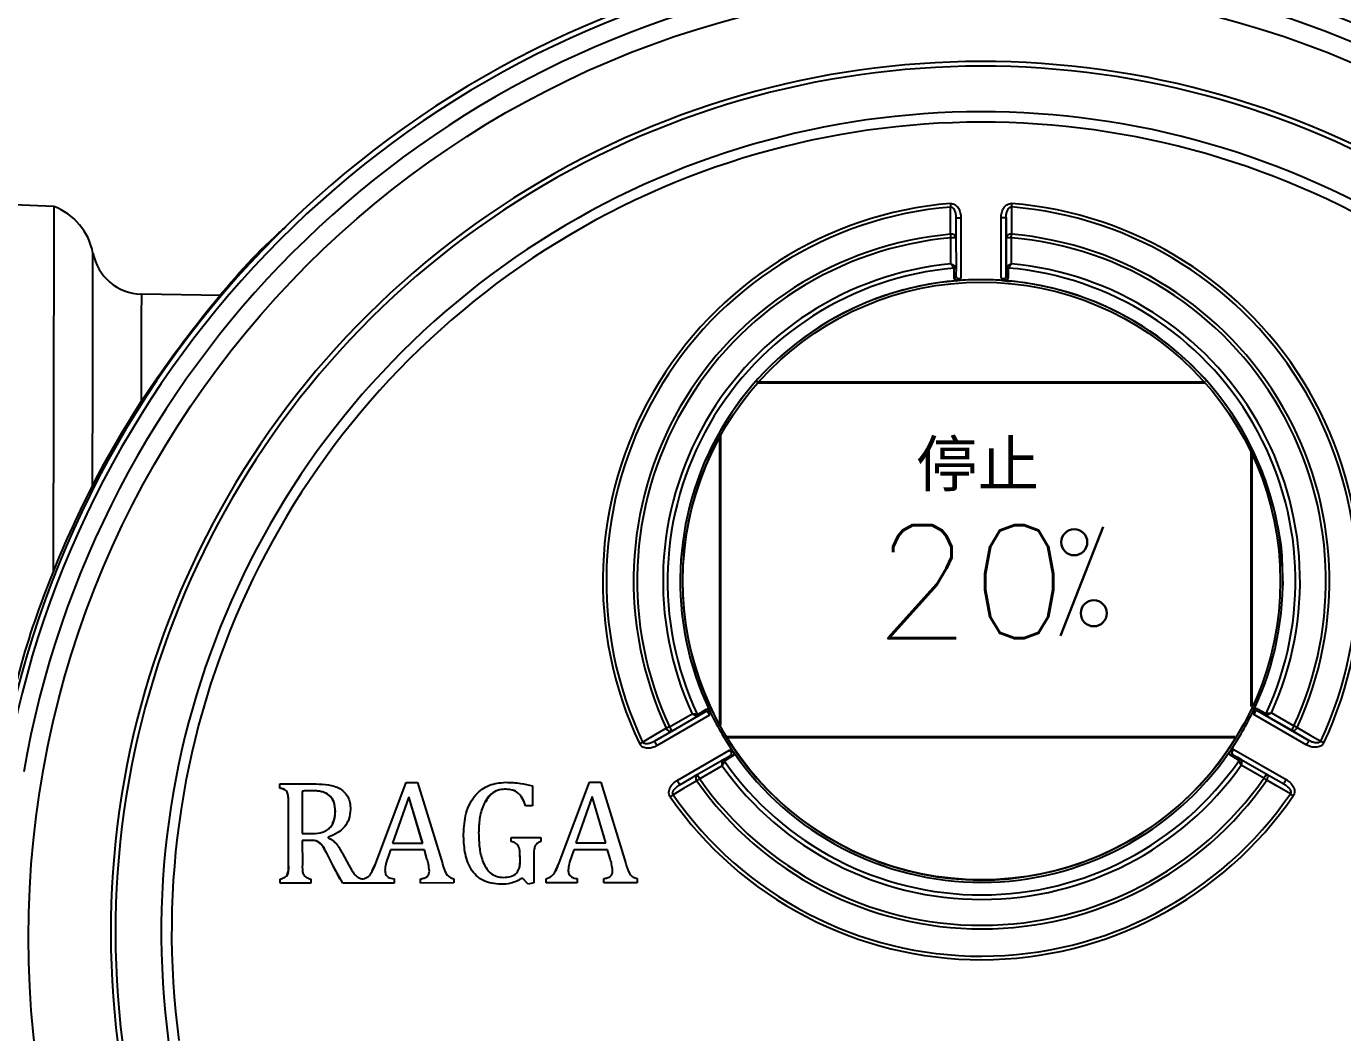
# Model space of a CAD drawing. Header units: millimetres. Extents: x 2384 to 4064, y 886 to 2074.
# Drawn here: x 2813.5 to 2944.6, y 1798.7 to 1898.9 of the extents above; entities that cross this region are included whole.
import ezdxf

# ---------------------------------------------------------------- set-up
doc = ezdxf.new("R2010")
doc.units = ezdxf.units.MM
for name, color, linetype, lineweight in [('DIM', 4, 'Continuous', 13), ('标注', 3, 'Continuous', 13), ('粗实线', 7, 'Continuous', 40)]:
    doc.layers.add(name, color=color, linetype=linetype, lineweight=lineweight)
doc.styles.add('01', font='txt.shx')

msp = doc.modelspace()

# ---------------------------------------------------------------- linework, layer by layer
at = {"color": 7, "linetype": 'Continuous', "lineweight": 25}
for p, q in [((2816.238, 1880.956), (2812.256, 1881.103)), ((2906.557, 1879.826), (2906.565, 1873.791)), ((2910.565, 1873.796), (2910.557, 1879.831)), ((2911.058, 1879.833), (2911.065, 1873.998)), ((2905.568, 1875.24), (2905.565, 1877.827)), ((2906.064, 1877.826), (2906.068, 1874.934)), ((2911.068, 1874.941), (2911.064, 1877.832)), ((2911.565, 1877.834), (2911.568, 1875.248)), ((2906.065, 1874.903), (2906.067, 1874.937)), ((2906.068, 1874.934), (2906.065, 1873.992)), ((2911.065, 1873.998), (2911.068, 1874.941)), ((2906.069, 1873.955), (2906.062, 1873.96)), ((2910.732, 1873.56), (2911.501, 1873.472)), ((2832.887, 1872.076), (2824.95, 1872.23)), ((2881.094, 1855.602), (2882.306, 1858.091)), ((2882.497, 1857.927), (2882.491, 1857.914)), ((2938.597, 1843.648), (2938.575, 1842.803)), ((2876.052, 1827.701), (2881.101, 1830.624)), ((2881.524, 1830.291), (2876.301, 1827.266)), ((2877.542, 1829.147), (2879.78, 1830.443)), ((2880.294, 1830.162), (2877.792, 1828.713)), ((2881.101, 1830.624), (2880.294, 1830.162)), ((2940.947, 1827.349), (2935.717, 1830.36)), ((2936.141, 1830.695), (2941.197, 1827.784)), ((2939.461, 1828.791), (2936.955, 1830.234)), ((2937.47, 1830.517), (2939.712, 1829.226)), ((2934.699, 1829.374), (2934.706, 1829.387)), ((2878.306, 1823.805), (2883.528, 1826.829)), ((2882.8, 1825.835), (2883.606, 1826.298)), ((2883.637, 1826.319), (2883.636, 1826.311)), ((2933.617, 1826.375), (2933.616, 1826.383)), ((2933.721, 1826.893), (2938.952, 1823.882)), ((2934.463, 1825.899), (2934.432, 1825.914)), ((2934.461, 1825.901), (2936.967, 1824.458)), ((2880.298, 1824.386), (2882.8, 1825.835)), ((2882.787, 1825.251), (2880.549, 1823.955)), ((2882.829, 1825.848), (2882.798, 1825.833)), ((2936.718, 1824.026), (2934.477, 1825.317)), ((2838.751, 1823.451), (2838.75, 1823.449)), ((2838.75, 1823.038), (2838.75, 1823.449)), ((2838.751, 1823.451), (2842.363, 1823.455)), ((2838.751, 1823.039), (2838.751, 1823.451)), ((2848.304, 1815.568), (2851.312, 1823.603)), ((2848.305, 1815.57), (2851.313, 1823.604)), ((2851.313, 1823.604), (2851.312, 1823.603)), ((2851.313, 1823.604), (2852.458, 1823.606)), ((2852.458, 1823.606), (2854.929, 1815.52)), ((2863.882, 1823.279), (2863.885, 1821.288)), ((2866.552, 1815.593), (2869.561, 1823.627)), ((2866.552, 1815.591), (2869.56, 1823.626)), ((2869.561, 1823.627), (2869.56, 1823.626)), ((2869.561, 1823.627), (2870.705, 1823.629)), ((2870.705, 1823.629), (2873.177, 1815.544)), ((2838.751, 1823.039), (2838.75, 1823.038)), ((2840.97, 1822.74), (2840.976, 1818.515)), ((2842.027, 1822.769), (2842.026, 1822.767)), ((2851.598, 1822.185), (2849.972, 1817.566)), ((2852.961, 1817.569), (2851.597, 1822.183)), ((2852.963, 1817.569), (2851.598, 1822.185)), ((2861.119, 1822.931), (2861.118, 1822.929)), ((2869.845, 1822.209), (2868.22, 1817.589)), ((2871.21, 1817.593), (2869.845, 1822.209)), ((2871.209, 1817.593), (2869.845, 1822.207)), ((2839.6, 1821.604), (2839.599, 1821.602)), ((2839.607, 1815.42), (2839.599, 1821.602)), ((2839.608, 1815.421), (2839.6, 1821.604)), ((2844.266, 1820.731), (2844.265, 1820.729)), ((2857.72, 1821.577), (2857.719, 1821.575)), ((2863.199, 1821.287), (2863.198, 1821.285)), ((2863.884, 1821.286), (2863.198, 1821.285)), ((2863.885, 1821.288), (2863.199, 1821.287)), ((2863.885, 1821.288), (2863.884, 1821.286)), ((2845.456, 1819.59), (2845.458, 1819.592)), ((2840.976, 1818.515), (2841.792, 1818.516)), ((2843.568, 1818.151), (2843.568, 1818.087)), ((2861.773, 1818.129), (2861.772, 1818.128)), ((2861.773, 1817.716), (2861.772, 1818.128)), ((2861.773, 1818.129), (2864.736, 1818.133)), ((2861.773, 1817.718), (2861.773, 1818.129)), ((2864.736, 1818.133), (2864.736, 1817.722)), ((2841.767, 1817.828), (2840.976, 1817.827)), ((2841.768, 1817.83), (2840.977, 1817.829)), ((2840.977, 1817.829), (2840.98, 1815.427)), ((2841.768, 1817.83), (2841.767, 1817.828)), ((2849.765, 1816.879), (2849.524, 1816.202)), ((2853.133, 1816.884), (2849.765, 1816.879)), ((2853.132, 1816.882), (2849.765, 1816.878)), ((2849.972, 1817.566), (2852.963, 1817.569)), ((2853.133, 1816.884), (2853.132, 1816.882)), ((2853.386, 1815.982), (2853.132, 1816.882)), ((2853.387, 1815.984), (2853.133, 1816.884)), ((2861.773, 1817.718), (2861.773, 1817.716)), ((2864.736, 1817.722), (2864.735, 1817.72)), ((2868.013, 1816.903), (2867.771, 1816.225)), ((2871.38, 1816.905), (2868.012, 1816.901)), ((2871.381, 1816.907), (2868.013, 1816.903)), ((2868.22, 1817.589), (2871.21, 1817.593)), ((2871.381, 1816.907), (2871.38, 1816.905)), ((2871.634, 1816.005), (2871.38, 1816.905)), ((2871.635, 1816.007), (2871.381, 1816.907)), ((2839.608, 1815.421), (2839.607, 1815.42)), ((2843.437, 1816.483), (2843.436, 1816.482)), ((2844.049, 1815.284), (2843.436, 1816.482)), ((2844.05, 1815.286), (2843.437, 1816.483)), ((2844.979, 1816.532), (2845.61, 1815.352)), ((2847.948, 1814.789), (2848.304, 1815.568)), ((2848.305, 1815.57), (2848.304, 1815.568)), ((2853.387, 1815.984), (2853.386, 1815.982)), ((2862.657, 1816.085), (2862.656, 1816.084)), ((2862.656, 1815.655), (2862.656, 1816.084)), ((2862.657, 1815.657), (2862.656, 1815.655)), ((2862.657, 1815.657), (2862.657, 1816.085)), ((2864.028, 1816.139), (2864.032, 1813.62)), ((2866.195, 1814.812), (2866.552, 1815.591)), ((2866.552, 1815.593), (2866.552, 1815.591)), ((2871.635, 1816.007), (2871.634, 1816.005)), ((2844.05, 1815.286), (2844.049, 1815.284)), ((2845.026, 1813.564), (2844.05, 1815.286)), ((2853.629, 1814.777), (2853.628, 1814.775)), ((2863.451, 1813.467), (2862.906, 1814.079)), ((2871.876, 1814.8), (2871.876, 1814.799)), ((2838.763, 1813.984), (2838.762, 1813.982)), ((2838.762, 1813.571), (2838.762, 1813.982)), ((2841.828, 1813.575), (2838.762, 1813.571)), ((2838.763, 1813.572), (2838.762, 1813.571)), ((2838.763, 1813.572), (2838.763, 1813.984)), ((2841.829, 1813.576), (2838.763, 1813.572)), ((2841.828, 1813.988), (2841.829, 1813.576)), ((2841.829, 1813.576), (2841.828, 1813.575)), ((2850.107, 1813.585), (2845.025, 1813.562)), ((2845.026, 1813.564), (2845.025, 1813.562)), ((2850.108, 1813.587), (2845.026, 1813.564)), ((2850.107, 1813.999), (2850.108, 1813.587)), ((2850.108, 1813.587), (2850.107, 1813.585)), ((2852.74, 1814.002), (2852.739, 1814)), ((2852.74, 1813.589), (2852.739, 1814)), ((2852.741, 1813.59), (2852.74, 1814.002)), ((2856.073, 1813.593), (2852.74, 1813.589)), ((2852.741, 1813.59), (2852.74, 1813.589)), ((2856.074, 1813.595), (2852.741, 1813.59)), ((2856.074, 1813.595), (2856.073, 1813.593)), ((2856.074, 1814.006), (2856.074, 1813.595)), ((2864.032, 1813.62), (2863.451, 1813.467)), ((2865.266, 1814.018), (2865.265, 1814.016)), ((2865.266, 1813.605), (2865.265, 1814.016)), ((2865.267, 1813.606), (2865.266, 1814.018)), ((2868.355, 1813.609), (2865.266, 1813.605)), ((2865.267, 1813.606), (2865.266, 1813.605)), ((2868.356, 1813.61), (2865.267, 1813.606)), ((2868.355, 1814.022), (2868.356, 1813.61)), ((2868.356, 1813.61), (2868.355, 1813.609)), ((2870.988, 1814.025), (2870.987, 1814.024)), ((2870.987, 1813.612), (2870.987, 1814.024)), ((2874.321, 1813.616), (2870.987, 1813.612)), ((2870.988, 1813.614), (2870.987, 1813.612)), ((2870.988, 1813.614), (2870.988, 1814.025)), ((2874.322, 1813.618), (2870.988, 1813.614)), ((2874.321, 1814.029), (2874.322, 1813.618)), ((2874.322, 1813.618), (2874.321, 1813.616))]:
    msp.add_line(p, q, dxfattribs=at)
at = {"color": 7, "linetype": 'Continuous', "lineweight": 25, "flags": 128}
for points in [[(2816.238, 1880.956), (2816.238, 1880.92), (2816.237, 1880.585), (2816.236, 1879.901), (2816.234, 1878.872), (2816.231, 1877.501), (2816.228, 1875.796), (2816.224, 1873.765), (2816.22, 1871.417), (2816.215, 1868.764), (2816.209, 1865.818), (2816.203, 1862.593), (2816.197, 1859.105), (2816.189, 1855.37), (2816.182, 1851.406), (2816.174, 1847.233), (2816.169, 1844.598)], [(2905.533, 1878.178), (2905.53, 1879.695), (2905.527, 1880.887)], [(2906.058, 1879.827), (2906.061, 1878.706), (2906.064, 1877.826)], [(2911.064, 1877.832), (2911.061, 1878.953), (2911.058, 1879.833)], [(2911.585, 1880.894), (2911.59, 1879.378), (2911.595, 1878.186)], [(2820.091, 1853.039), (2820.091, 1853.09), (2820.098, 1856.686), (2820.104, 1860.025), (2820.11, 1863.091), (2820.115, 1865.868), (2820.119, 1868.341), (2820.124, 1870.498), (2820.127, 1872.326), (2820.13, 1873.818), (2820.132, 1874.964), (2820.133, 1875.759), (2820.134, 1876.2), (2820.135, 1876.295)], [(2905.882, 1873.811), (2905.883, 1874.339), (2905.884, 1874.754)], [(2911.252, 1874.761), (2911.251, 1874.233), (2911.25, 1873.818)], [(2824.95, 1872.23), (2824.95, 1872.067), (2824.949, 1871.552), (2824.947, 1870.686), (2824.945, 1869.473), (2824.942, 1867.922), (2824.938, 1866.039), (2824.934, 1863.836), (2824.929, 1861.402)], [(2880.358, 1830.412), (2880.81, 1830.671), (2881.165, 1830.874)], [(2936.076, 1830.944), (2936.533, 1830.687), (2936.891, 1830.484)], [(2936.955, 1830.234), (2936.499, 1830.492), (2936.141, 1830.695)], [(2874.867, 1827.625), (2876.186, 1828.393), (2877.222, 1828.997)], [(2877.792, 1828.713), (2876.817, 1828.146), (2876.052, 1827.701)], [(2939.712, 1829.226), (2939.663, 1829.142), (2939.616, 1829.06), (2939.573, 1828.985), (2939.535, 1828.919), (2939.504, 1828.865), (2939.481, 1828.825), (2939.466, 1828.8), (2939.461, 1828.791)], [(2941.197, 1827.784), (2940.225, 1828.348), (2939.461, 1828.791)], [(2940.032, 1829.077), (2941.347, 1828.312), (2942.381, 1827.711)], [(2941.197, 1827.784), (2941.193, 1827.775), (2941.178, 1827.75), (2941.155, 1827.71), (2941.124, 1827.656), (2941.086, 1827.59), (2941.043, 1827.515), (2940.996, 1827.433), (2940.947, 1827.349)], [(2883.855, 1826.229), (2883.403, 1825.97), (2883.049, 1825.766)], [(2934.213, 1825.831), (2933.757, 1826.089), (2933.398, 1826.292)], [(2933.646, 1826.361), (2934.103, 1826.103), (2934.461, 1825.901)], [(2880.26, 1823.751), (2878.94, 1822.985), (2877.903, 1822.383)], [(2878.557, 1823.374), (2879.532, 1823.941), (2880.298, 1824.386)], [(2936.967, 1824.458), (2936.962, 1824.45), (2936.948, 1824.426), (2936.925, 1824.386), (2936.894, 1824.332), (2936.857, 1824.267), (2936.814, 1824.192), (2936.767, 1824.111), (2936.718, 1824.026)], [(2936.967, 1824.458), (2937.939, 1823.894), (2938.703, 1823.45)], [(2939.359, 1822.461), (2938.042, 1823.224), (2937.008, 1823.823)], [(2938.703, 1823.45), (2938.708, 1823.458), (2938.722, 1823.483), (2938.745, 1823.523), (2938.775, 1823.576), (2938.813, 1823.642), (2938.856, 1823.716), (2938.903, 1823.798), (2938.952, 1823.882)]]:
    msp.add_lwpolyline(points, dxfattribs=at)
at = {"color": 7, "linetype": 'Continuous', "lineweight": 25}
for centre, radius in [((2908.378, 1808.166), 94.663), ((2908.602, 1843.656), 29.75)]:
    msp.add_circle(centre, radius, dxfattribs=at)
for centre, radius, start, end in [((2908.357, 1808.129), 98.896, 99.98751, 170.15867), ((2908.374, 1808.161), 98.356, 99.97048, 170.17569), ((2908.375, 1808.16), 98.358, 9.97103, 80.17554), ((2908.357, 1808.128), 98.897, 9.98805, 80.15852), ((2908.377, 1808.167), 96.559, 99.97048, 170.17569), ((2908.378, 1808.165), 96.56, 9.97103, 80.17554), ((2908.638, 1808.642), 86.736, 352.83814, 187.30792), ((2908.64, 1808.645), 86.27, 352.83813, 187.30793), ((2908.647, 1808.659), 81.714, 352.48125, 187.66482), ((2908.648, 1808.66), 80.681, 352.48124, 187.66483), ((2814.006, 1875.131), 6.238, 10.7611, 69.03664), ((2908.603, 1843.66), 37.707, 94.72361, 205.42275), ((3094.082, 1896.801), 189.226, 184.71747, 184.82439), ((3165.86, 1860.869), 255.063, 175.41772, 175.49703), ((2908.603, 1843.66), 37.707, 334.72419, 85.42251), ((2908.603, 1843.66), 37.353, 94.72361, 205.42275), ((2906.381, 1919.352), 39.527, 269.53091, 270.25444), ((2910.631, 1919.863), 40.032, 269.89434, 270.6112), ((2908.603, 1843.66), 37.354, 334.7242, 85.4225), ((2908.608, 1843.669), 34.646, 95.09165, 205.05471), ((2908.608, 1843.669), 34.293, 95.09165, 205.05471), ((2905.618, 1877.731), 0.456, 12.041, 100.76089), ((2718.896, 1861.215), 187.406, 5.08544, 5.1934), ((2905.74, 1838.3), 39.527, 89.53091, 90.25444), ((2911.511, 1877.736), 0.457, 79.4491, 167.92022), ((2911.491, 1837.802), 40.032, 89.89434, 90.6112), ((2653.747, 1900.165), 258.783, 355.04975, 355.12792), ((2908.608, 1843.669), 34.293, 335.09222, 85.05448), ((2908.608, 1843.669), 34.646, 335.09221, 85.05449), ((2825.047, 1877.229), 5, 190.7611, 268.89234), ((2908.608, 1843.669), 31.717, 95.50035, 204.64601), ((2908.608, 1843.668), 31.264, 95.04994, 205.09641), ((2905.796, 1875.032), 0.229, 285.17071, 349.95254), ((2905.879, 1874.943), 0.189, 271.51248, 357.39618), ((2911.257, 1874.95), 0.19, 182.85594, 268.61862), ((2911.34, 1875.039), 0.229, 190.2422, 254.92736), ((2908.608, 1843.668), 31.264, 335.05052, 85.09619), ((2908.608, 1843.669), 31.717, 335.50092, 84.64578), ((2908.603, 1843.66), 30, 94.80213, 205.34423), ((2908.598, 1843.65), 30, 90.07294, 151.33646), ((2905.876, 1874), 0.189, 271.64013, 357.40387), ((2908.603, 1843.66), 30, 85.34382, 94.80225), ((2908.598, 1843.65), 30, 2.81714, 90.07307), ((2908.603, 1843.66), 30, 334.8027, 85.344), ((2911.255, 1874.008), 0.19, 182.84832, 268.49114), ((2908.595, 1843.644), 29.75, 151.33681, 331.33625), ((2880.075, 1830.349), 0.228, 310.16449, 15.00499), ((2880.191, 1830.321), 0.19, 302.77663, 28.53512), ((2880.998, 1830.784), 0.19, 302.76923, 28.40737), ((2908.603, 1843.66), 30, 205.34413, 214.80257), ((2908.604, 1843.66), 30, 325.34392, 334.80244), ((2936.243, 1830.854), 0.19, 151.70659, 237.28482), ((2937.058, 1830.394), 0.19, 151.57906, 237.27735), ((2937.176, 1830.422), 0.229, 165.20394, 229.91985), ((2952.602, 1668.529), 177.291, 115.04734, 115.16173), ((2877.653, 1829.148), 0.457, 199.36099, 287.67511), ((2842.051, 1808.451), 41.085, 29.54886, 30.24745), ((2939.599, 1829.228), 0.458, 252.44888, 340.70958), ((2895.625, 1734.234), 104.724, 64.91032, 65.10374), ((2797.783, 1989.025), 178.863, 295.41544, 295.52883), ((2911.793, 1847.963), 41.085, 209.54886, 210.24745), ((2987.379, 1922.231), 104.685, 244.54222, 244.73571), ((2883.694, 1826.13), 0.189, 31.72376, 117.49033), ((2908.603, 1843.66), 30, 214.80241, 325.34366), ((2933.559, 1826.193), 0.189, 62.64255, 148.47014), ((2934.374, 1825.733), 0.189, 62.65017, 148.59802), ((2882.853, 1825.552), 0.228, 45.08991, 110.0333), ((2908.609, 1843.669), 31.717, 215.50062, 324.64544), ((2882.887, 1825.667), 0.189, 31.59583, 117.48286), ((2908.608, 1843.668), 31.264, 215.05022, 325.09585), ((2934.41, 1825.618), 0.228, 70.12675, 135.04222), ((2913.439, 1844.004), 40.526, 209.8964, 210.602), ((2880.604, 1824.049), 0.455, 132.2705, 220.85579), ((3016.981, 1629.735), 237.35, 125.08662, 125.17208), ((2908.608, 1843.669), 34.646, 215.09194, 325.05413), ((2845.416, 1803.755), 40.526, 29.8964, 30.602), ((2908.609, 1843.669), 34.293, 215.09193, 325.05414), ((2876.469, 1737.77), 105.214, 54.87367, 55.06623), ((2936.663, 1824.12), 0.455, 319.30276, 48.08341), ((2744.168, 2014.766), 234.299, 304.71851, 304.80509), ((2908.603, 1843.66), 37.707, 214.72389, 325.42217), ((2908.604, 1843.66), 37.354, 214.72388, 325.42219), ((2999.301, 1908.84), 105.139, 235.24158, 235.43428)]:
    msp.add_arc(centre, radius, start, end, dxfattribs=at)
for points, knots in [([(2905.498, 1881.239), (2905.581, 1881.237), (2905.746, 1881.233), (2906.049, 1881.089), (2906.33, 1880.777), (2906.522, 1880.317), (2906.545, 1879.989), (2906.557, 1879.826)], [0, 0, 0, 0, 0.1253862, 0.2510607, 0.5003133, 0.7501156, 1, 1, 1, 1]), ([(2910.557, 1879.831), (2910.568, 1879.995), (2910.591, 1880.322), (2910.782, 1880.783), (2911.062, 1881.095), (2911.364, 1881.241), (2911.53, 1881.244), (2911.613, 1881.246)], [0, 0, 0, 0, 0.2502314, 0.5000296, 0.7491734, 0.874662, 1, 1, 1, 1]), ([(2905.527, 1880.887), (2905.548, 1880.888), (2905.591, 1880.89), (2905.675, 1880.864), (2905.772, 1880.794), (2905.863, 1880.674), (2905.964, 1880.474), (2906.002, 1880.306), (2906.027, 1880.192)], [0, 0, 0, 0, 0.06582284, 0.13138416, 0.27321533, 0.43641452, 0.61616781, 1, 1, 1, 1]), ([(2906.027, 1880.192), (2906.027, 1880.192), (2906.06, 1880.074), (2906.059, 1879.95), (2906.058, 1879.827)], [0, 0, 0, 0, 0.0029162, 1, 1, 1, 1]), ([(2911.058, 1879.833), (2911.063, 1879.955), (2911.073, 1880.194), (2911.15, 1880.481), (2911.25, 1880.681), (2911.341, 1880.801), (2911.437, 1880.871), (2911.521, 1880.897), (2911.563, 1880.895), (2911.585, 1880.894)], [0, 0, 0, 0, 0.28654563, 0.56106869, 0.68919014, 0.8054766, 0.90650496, 0.95317639, 1, 1, 1, 1]), ([(2810.608, 1825.01), (2811.292, 1828.31), (2812.659, 1834.911), (2815.974, 1844.482), (2820.181, 1853.679), (2825.305, 1862.415), (2831.353, 1870.51), (2836.074, 1876.029), (2838.961, 1878.594), (2839.33, 1878.923)], [0, 0, 0, 0, 0.16268914, 0.32537829, 0.48806743, 0.65075657, 0.81344572, 0.97613486, 1, 1, 1, 1]), ([(2905.856, 1874.811), (2905.841, 1874.833), (2905.81, 1874.88), (2905.743, 1874.982), (2905.66, 1875.103), (2905.602, 1875.189), (2905.568, 1875.24)], [0, 0, 0, 0, 0.2332838, 0.4987609, 0.703468, 1, 1, 1, 1]), ([(2905.568, 1875.24), (2905.622, 1875.211), (2905.713, 1875.162), (2905.842, 1875.091), (2905.948, 1875.033), (2905.998, 1875.005), (2906.021, 1874.992)], [0, 0, 0, 0, 0.2946467, 0.5012456, 0.7664226, 1, 1, 1, 1]), ([(2905.884, 1874.754), (2905.882, 1874.765), (2905.88, 1874.785), (2905.863, 1874.803), (2905.856, 1874.811)], [0, 0, 0, 0, 0.5593038, 1, 1, 1, 1]), ([(2906.021, 1874.992), (2906.034, 1874.984), (2906.061, 1874.966), (2906.065, 1874.945), (2906.068, 1874.934)], [0, 0, 0, 0, 0.4553313, 1, 1, 1, 1]), ([(2911.068, 1874.941), (2911.07, 1874.952), (2911.074, 1874.972), (2911.102, 1874.99), (2911.115, 1874.998)], [0, 0, 0, 0, 0.5446687, 1, 1, 1, 1]), ([(2911.115, 1874.998), (2911.138, 1875.011), (2911.188, 1875.039), (2911.294, 1875.098), (2911.423, 1875.169), (2911.514, 1875.219), (2911.568, 1875.248)], [0, 0, 0, 0, 0.2335598, 0.4987543, 0.7053199, 1, 1, 1, 1]), ([(2911.28, 1874.818), (2911.271, 1874.808), (2911.255, 1874.79), (2911.253, 1874.77), (2911.252, 1874.761)], [0, 0, 0, 0, 0.5591883, 1, 1, 1, 1]), ([(2911.568, 1875.248), (2911.534, 1875.197), (2911.476, 1875.111), (2911.394, 1874.989), (2911.327, 1874.888), (2911.295, 1874.84), (2911.28, 1874.818)], [0, 0, 0, 0, 0.2964987, 0.501239, 0.7666988, 1, 1, 1, 1]), ([(2906.161, 1873.571), (2906.119, 1873.585), (2906.033, 1873.612), (2905.948, 1873.671), (2905.892, 1873.738), (2905.885, 1873.787), (2905.882, 1873.811)], [0, 0, 0, 0, 0.2466328, 0.5004014, 0.7469414, 1, 1, 1, 1]), ([(2906.065, 1873.992), (2906.074, 1873.946), (2906.087, 1873.877), (2906.165, 1873.801), (2906.223, 1873.772), (2906.251, 1873.758)], [0, 0, 0, 0, 0.4990701, 0.7628027, 1, 1, 1, 1]), ([(2906.092, 1873.554), (2906.132, 1873.561), (2906.221, 1873.577), (2906.382, 1873.657), (2906.493, 1873.738), (2906.565, 1873.791)], [0, 0, 0, 0, 0.2307502, 0.499775, 1, 1, 1, 1]), ([(2906.092, 1873.554), (2906.106, 1873.556), (2906.126, 1873.558), (2906.149, 1873.565), (2906.157, 1873.569), (2906.161, 1873.571)], [0, 0, 0, 0, 0.5590981, 0.7786873, 1, 1, 1, 1]), ([(2906.251, 1873.758), (2906.25, 1873.752), (2906.248, 1873.734), (2906.242, 1873.694), (2906.225, 1873.645), (2906.196, 1873.599), (2906.173, 1873.58), (2906.161, 1873.571)], [0, 0, 0, 0, 0.079312, 0.22974634, 0.50531734, 0.74880937, 1, 1, 1, 1]), ([(2910.565, 1873.796), (2910.601, 1873.77), (2910.673, 1873.717), (2910.788, 1873.643), (2910.91, 1873.583), (2910.998, 1873.568), (2911.038, 1873.561)], [0, 0, 0, 0, 0.2502989, 0.5003561, 0.7702956, 1, 1, 1, 1]), ([(2910.879, 1873.764), (2910.907, 1873.778), (2910.965, 1873.807), (2911.044, 1873.883), (2911.057, 1873.953), (2911.065, 1873.998)], [0, 0, 0, 0, 0.2371779, 0.5009298, 1, 1, 1, 1]), ([(2910.879, 1873.764), (2910.882, 1873.742), (2910.887, 1873.702), (2910.908, 1873.648), (2910.934, 1873.605), (2910.957, 1873.586), (2910.969, 1873.577)], [0, 0, 0, 0, 0.2846567, 0.5003173, 0.7484157, 1, 1, 1, 1]), ([(2911.25, 1873.818), (2911.246, 1873.793), (2911.24, 1873.745), (2911.183, 1873.678), (2911.097, 1873.619), (2911.011, 1873.591), (2910.969, 1873.577)], [0, 0, 0, 0, 0.25300459, 0.49959593, 0.75331724, 1, 1, 1, 1]), ([(2910.969, 1873.577), (2910.973, 1873.575), (2910.981, 1873.571), (2911.004, 1873.564), (2911.024, 1873.562), (2911.038, 1873.561)], [0, 0, 0, 0, 0.2172611, 0.4477367, 1, 1, 1, 1]), ([(2938.068, 1849.171), (2938.095, 1849.055), (2938.355, 1847.939), (2938.5, 1846.577), (2938.538, 1845.337), (2938.545, 1845.123)], [0, 0, 0, 0, 0.0878179, 0.8420885, 1, 1, 1, 1]), ([(2880.222, 1830.174), (2880.199, 1830.188), (2880.151, 1830.218), (2880.047, 1830.281), (2879.921, 1830.357), (2879.833, 1830.411), (2879.78, 1830.443)], [0, 0, 0, 0, 0.2335598, 0.4987543, 0.7053199, 1, 1, 1, 1]), ([(2879.78, 1830.443), (2879.842, 1830.439), (2879.945, 1830.432), (2880.092, 1830.422), (2880.212, 1830.414), (2880.269, 1830.41), (2880.295, 1830.408)], [0, 0, 0, 0, 0.29649866, 0.50123901, 0.76669877, 1, 1, 1, 1]), ([(2880.294, 1830.162), (2880.284, 1830.158), (2880.264, 1830.152), (2880.235, 1830.167), (2880.222, 1830.174)], [0, 0, 0, 0, 0.5446687, 1, 1, 1, 1]), ([(2880.295, 1830.408), (2880.308, 1830.405), (2880.332, 1830.4), (2880.35, 1830.408), (2880.358, 1830.412)], [0, 0, 0, 0, 0.55918828, 1, 1, 1, 1]), ([(2881.395, 1830.579), (2881.369, 1830.596), (2881.316, 1830.632), (2881.21, 1830.663), (2881.144, 1830.64), (2881.101, 1830.624)], [0, 0, 0, 0, 0.2371779, 0.5009298, 1, 1, 1, 1]), ([(2881.165, 1830.874), (2881.188, 1830.884), (2881.233, 1830.902), (2881.319, 1830.886), (2881.412, 1830.84), (2881.478, 1830.78), (2881.511, 1830.75)], [0, 0, 0, 0, 0.2530046, 0.4995959, 0.7533172, 1, 1, 1, 1]), ([(2881.511, 1830.75), (2881.509, 1830.735), (2881.505, 1830.706), (2881.479, 1830.658), (2881.445, 1830.619), (2881.414, 1830.593), (2881.4, 1830.583), (2881.395, 1830.579)], [0, 0, 0, 0, 0.2513234, 0.4940353, 0.7756165, 0.9195533, 1, 1, 1, 1]), ([(2881.511, 1830.75), (2881.511, 1830.754), (2881.511, 1830.763), (2881.505, 1830.787), (2881.497, 1830.805), (2881.491, 1830.818)], [0, 0, 0, 0, 0.2172611, 0.4477367, 1, 1, 1, 1]), ([(2881.524, 1830.291), (2881.529, 1830.335), (2881.538, 1830.424), (2881.545, 1830.561), (2881.536, 1830.696), (2881.505, 1830.78), (2881.491, 1830.818)], [0, 0, 0, 0, 0.2502989, 0.5003561, 0.7702956, 1, 1, 1, 1]), ([(2935.749, 1830.888), (2935.734, 1830.849), (2935.704, 1830.765), (2935.693, 1830.585), (2935.707, 1830.448), (2935.717, 1830.36)], [0, 0, 0, 0, 0.2307502, 0.499775, 1, 1, 1, 1]), ([(2935.729, 1830.819), (2935.761, 1830.849), (2935.828, 1830.91), (2935.922, 1830.955), (2936.007, 1830.972), (2936.053, 1830.954), (2936.076, 1830.944)], [0, 0, 0, 0, 0.2466328, 0.5004014, 0.7469414, 1, 1, 1, 1]), ([(2935.749, 1830.888), (2935.743, 1830.874), (2935.735, 1830.856), (2935.729, 1830.832), (2935.729, 1830.824), (2935.729, 1830.819)], [0, 0, 0, 0, 0.5590981, 0.7786873, 1, 1, 1, 1]), ([(2935.846, 1830.649), (2935.841, 1830.652), (2935.826, 1830.663), (2935.795, 1830.688), (2935.761, 1830.727), (2935.735, 1830.775), (2935.731, 1830.805), (2935.729, 1830.819)], [0, 0, 0, 0, 0.079312, 0.22974634, 0.50531734, 0.74880937, 1, 1, 1, 1]), ([(2936.141, 1830.695), (2936.097, 1830.71), (2936.03, 1830.733), (2935.925, 1830.702), (2935.871, 1830.666), (2935.846, 1830.649)], [0, 0, 0, 0, 0.4990701, 0.7628027, 1, 1, 1, 1]), ([(2936.891, 1830.484), (2936.902, 1830.48), (2936.92, 1830.472), (2936.944, 1830.478), (2936.955, 1830.48)], [0, 0, 0, 0, 0.5593038, 1, 1, 1, 1]), ([(2936.955, 1830.48), (2936.981, 1830.482), (2937.038, 1830.486), (2937.159, 1830.494), (2937.305, 1830.505), (2937.409, 1830.512), (2937.47, 1830.517)], [0, 0, 0, 0, 0.23328382, 0.49876095, 0.70346803, 1, 1, 1, 1]), ([(2937.029, 1830.247), (2937.015, 1830.24), (2936.986, 1830.224), (2936.966, 1830.231), (2936.955, 1830.234)], [0, 0, 0, 0, 0.4553313, 1, 1, 1, 1]), ([(2937.47, 1830.517), (2937.418, 1830.484), (2937.33, 1830.43), (2937.204, 1830.354), (2937.1, 1830.29), (2937.051, 1830.261), (2937.029, 1830.247)], [0, 0, 0, 0, 0.2946467, 0.5012456, 0.7664226, 1, 1, 1, 1]), ([(2876.301, 1827.266), (2876.154, 1827.194), (2875.859, 1827.05), (2875.364, 1826.985), (2874.953, 1827.072), (2874.677, 1827.261), (2874.591, 1827.402), (2874.548, 1827.473)], [0, 0, 0, 0, 0.2502314, 0.5000296, 0.7491734, 0.874662, 1, 1, 1, 1]), ([(2876.052, 1827.701), (2875.943, 1827.644), (2875.731, 1827.533), (2875.443, 1827.456), (2875.22, 1827.442), (2875.07, 1827.461), (2874.961, 1827.509), (2874.897, 1827.569), (2874.877, 1827.606), (2874.867, 1827.625)], [0, 0, 0, 0, 0.2865456, 0.5610687, 0.6891901, 0.8054766, 0.906505, 0.9531764, 1, 1, 1, 1]), ([(2942.7, 1827.56), (2942.657, 1827.489), (2942.572, 1827.347), (2942.295, 1827.157), (2941.885, 1827.07), (2941.39, 1827.134), (2941.095, 1827.277), (2940.947, 1827.349)], [0, 0, 0, 0, 0.1253862, 0.2510607, 0.5003133, 0.7501156, 1, 1, 1, 1]), ([(2942.381, 1827.711), (2942.371, 1827.692), (2942.352, 1827.655), (2942.287, 1827.594), (2942.178, 1827.546), (2942.029, 1827.527), (2941.805, 1827.541), (2941.518, 1827.617), (2941.306, 1827.727), (2941.197, 1827.784)], [0, 0, 0, 0, 0.0469095, 0.0936327, 0.1947106, 0.3110168, 0.4391204, 0.7135016, 1, 1, 1, 1]), ([(2883.97, 1826.538), (2883.943, 1826.569), (2883.886, 1826.638), (2883.735, 1826.737), (2883.61, 1826.793), (2883.528, 1826.829)], [0, 0, 0, 0, 0.2307502, 0.499775, 1, 1, 1, 1]), ([(2883.606, 1826.298), (2883.641, 1826.327), (2883.695, 1826.373), (2883.72, 1826.479), (2883.716, 1826.543), (2883.714, 1826.574)], [0, 0, 0, 0, 0.4990701, 0.7628027, 1, 1, 1, 1]), ([(2883.921, 1826.589), (2883.907, 1826.595), (2883.879, 1826.606), (2883.828, 1826.607), (2883.772, 1826.598), (2883.735, 1826.582), (2883.714, 1826.574)], [0, 0, 0, 0, 0.2515598, 0.4996828, 0.715314, 1, 1, 1, 1]), ([(2883.921, 1826.589), (2883.93, 1826.546), (2883.949, 1826.459), (2883.942, 1826.356), (2883.913, 1826.274), (2883.875, 1826.244), (2883.855, 1826.229)], [0, 0, 0, 0, 0.2466328, 0.5004014, 0.7469414, 1, 1, 1, 1]), ([(2883.97, 1826.538), (2883.961, 1826.549), (2883.949, 1826.565), (2883.932, 1826.582), (2883.924, 1826.587), (2883.921, 1826.589)], [0, 0, 0, 0, 0.5590981, 0.7786873, 1, 1, 1, 1]), ([(2933.721, 1826.893), (2933.68, 1826.875), (2933.599, 1826.839), (2933.477, 1826.776), (2933.364, 1826.701), (2933.307, 1826.632), (2933.281, 1826.6)], [0, 0, 0, 0, 0.2502989, 0.5003561, 0.7702956, 1, 1, 1, 1]), ([(2933.33, 1826.652), (2933.326, 1826.65), (2933.319, 1826.645), (2933.301, 1826.628), (2933.289, 1826.612), (2933.281, 1826.6)], [0, 0, 0, 0, 0.2172611, 0.4477367, 1, 1, 1, 1]), ([(2933.398, 1826.292), (2933.378, 1826.307), (2933.339, 1826.337), (2933.31, 1826.418), (2933.302, 1826.521), (2933.321, 1826.609), (2933.33, 1826.652)], [0, 0, 0, 0, 0.2530046, 0.4995959, 0.7533172, 1, 1, 1, 1]), ([(2933.537, 1826.637), (2933.516, 1826.646), (2933.479, 1826.661), (2933.422, 1826.67), (2933.371, 1826.669), (2933.344, 1826.658), (2933.33, 1826.652)], [0, 0, 0, 0, 0.2846567, 0.5003173, 0.7484157, 1, 1, 1, 1]), ([(2933.537, 1826.637), (2933.535, 1826.607), (2933.531, 1826.542), (2933.557, 1826.436), (2933.611, 1826.391), (2933.646, 1826.361)], [0, 0, 0, 0, 0.2371779, 0.5009298, 1, 1, 1, 1]), ([(2934.461, 1825.901), (2934.469, 1825.893), (2934.485, 1825.88), (2934.487, 1825.847), (2934.487, 1825.832)], [0, 0, 0, 0, 0.5446687, 1, 1, 1, 1]), ([(2882.774, 1825.766), (2882.775, 1825.781), (2882.776, 1825.814), (2882.792, 1825.827), (2882.8, 1825.835)], [0, 0, 0, 0, 0.4553313, 1, 1, 1, 1]), ([(2882.787, 1825.251), (2882.785, 1825.312), (2882.782, 1825.416), (2882.78, 1825.562), (2882.776, 1825.683), (2882.775, 1825.74), (2882.774, 1825.766)], [0, 0, 0, 0, 0.2946467, 0.5012456, 0.7664226, 1, 1, 1, 1]), ([(2883.014, 1825.714), (2883.002, 1825.69), (2882.977, 1825.639), (2882.924, 1825.531), (2882.86, 1825.399), (2882.814, 1825.306), (2882.787, 1825.251)], [0, 0, 0, 0, 0.23328382, 0.49876095, 0.70346803, 1, 1, 1, 1]), ([(2883.049, 1825.766), (2883.04, 1825.759), (2883.024, 1825.747), (2883.017, 1825.724), (2883.014, 1825.714)], [0, 0, 0, 0, 0.5593038, 1, 1, 1, 1]), ([(2934.248, 1825.779), (2934.244, 1825.792), (2934.236, 1825.814), (2934.22, 1825.826), (2934.213, 1825.831)], [0, 0, 0, 0, 0.5591883, 1, 1, 1, 1]), ([(2934.477, 1825.317), (2934.45, 1825.372), (2934.404, 1825.465), (2934.339, 1825.597), (2934.285, 1825.705), (2934.26, 1825.755), (2934.248, 1825.779)], [0, 0, 0, 0, 0.2964987, 0.501239, 0.7666988, 1, 1, 1, 1]), ([(2934.487, 1825.832), (2934.487, 1825.806), (2934.486, 1825.749), (2934.483, 1825.628), (2934.481, 1825.482), (2934.479, 1825.378), (2934.477, 1825.317)], [0, 0, 0, 0, 0.2335598, 0.4987543, 0.7053199, 1, 1, 1, 1]), ([(2842.363, 1823.455), (2842.767, 1823.444), (2843.571, 1823.422), (2844.56, 1823.122), (2845.212, 1822.634), (2845.554, 1822.141), (2845.738, 1821.558), (2845.762, 1821.151), (2845.775, 1820.93)], [0, 0, 0, 0, 0.2506607, 0.49794369, 0.62505009, 0.74850346, 0.86304556, 1, 1, 1, 1]), ([(2857.028, 1818.466), (2857.072, 1819.165), (2857.158, 1820.559), (2858.056, 1822.351), (2859.555, 1823.46), (2860.655, 1823.564), (2861.206, 1823.617)], [0, 0, 0, 0, 0.2808621, 0.5603944, 0.779988, 1, 1, 1, 1]), ([(2861.206, 1823.617), (2861.712, 1823.6), (2862.615, 1823.57), (2863.495, 1823.368), (2863.882, 1823.279)], [0, 0, 0, 0, 0.5599154, 1, 1, 1, 1]), ([(2877.612, 1822.181), (2877.572, 1822.254), (2877.492, 1822.399), (2877.466, 1822.733), (2877.595, 1823.133), (2877.898, 1823.529), (2878.17, 1823.713), (2878.306, 1823.805)], [0, 0, 0, 0, 0.1253862, 0.2510607, 0.5003133, 0.7501156, 1, 1, 1, 1]), ([(2878.256, 1823.164), (2878.256, 1823.164), (2878.342, 1823.252), (2878.45, 1823.313), (2878.557, 1823.374)], [0, 0, 0, 0, 0.0031279, 1, 1, 1, 1]), ([(2938.703, 1823.45), (2938.811, 1823.39), (2938.919, 1823.329), (2939.005, 1823.241), (2939.006, 1823.24)], [0, 0, 0, 0, 0.993971, 1, 1, 1, 1]), ([(2938.952, 1823.882), (2939.088, 1823.79), (2939.36, 1823.607), (2939.664, 1823.211), (2939.794, 1822.812), (2939.769, 1822.478), (2939.689, 1822.333), (2939.65, 1822.26)], [0, 0, 0, 0, 0.2502314, 0.5000296, 0.7491734, 0.874662, 1, 1, 1, 1]), ([(2939.006, 1823.24), (2939.092, 1823.162), (2939.219, 1823.046), (2939.341, 1822.858), (2939.4, 1822.719), (2939.413, 1822.601), (2939.393, 1822.515), (2939.37, 1822.479), (2939.359, 1822.461)], [0, 0, 0, 0, 0.3832777, 0.5632953, 0.7266841, 0.8686344, 0.9342103, 1, 1, 1, 1]), ([(2839.599, 1821.602), (2839.596, 1821.777), (2839.591, 1822.124), (2839.537, 1822.643), (2839.151, 1822.936), (2838.885, 1823.004), (2838.75, 1823.038)], [0, 0, 0, 0, 0.2815521, 0.5612636, 0.7788601, 1, 1, 1, 1]), ([(2839.6, 1821.604), (2839.598, 1821.761), (2839.594, 1822.074), (2839.558, 1822.472), (2839.402, 1822.754), (2839.137, 1822.94), (2838.906, 1822.999), (2838.751, 1823.039)], [0, 0, 0, 0, 0.2497875, 0.4986891, 0.623422, 0.7479725, 1, 1, 1, 1]), ([(2842.026, 1822.767), (2841.829, 1822.767), (2841.476, 1822.766), (2841.124, 1822.747), (2840.969, 1822.738)], [0, 0, 0, 0, 0.5600157, 1, 1, 1, 1]), ([(2842.027, 1822.769), (2841.851, 1822.769), (2841.498, 1822.768), (2841.146, 1822.749), (2840.97, 1822.74)], [0, 0, 0, 0, 0.5000661, 1, 1, 1, 1]), ([(2844.265, 1820.729), (2844.245, 1821.058), (2844.205, 1821.71), (2843.595, 1822.463), (2842.791, 1822.743), (2842.282, 1822.759), (2842.026, 1822.767)], [0, 0, 0, 0, 0.280549, 0.55818377, 0.77860528, 1, 1, 1, 1]), ([(2844.266, 1820.731), (2844.247, 1821.022), (2844.22, 1821.462), (2843.972, 1821.995), (2843.683, 1822.321), (2843.314, 1822.554), (2842.761, 1822.744), (2842.319, 1822.759), (2842.027, 1822.769)], [0, 0, 0, 0, 0.2489128, 0.3771277, 0.4994141, 0.6203197, 0.749749, 1, 1, 1, 1]), ([(2861.119, 1822.931), (2860.884, 1822.909), (2860.413, 1822.867), (2859.585, 1822.375), (2858.932, 1821.352), (2858.584, 1819.98), (2858.553, 1819.039), (2858.537, 1818.569)], [0, 0, 0, 0, 0.1250099, 0.2499863, 0.4986889, 0.7491401, 1, 1, 1, 1]), ([(2861.118, 1822.929), (2860.884, 1822.907), (2860.415, 1822.863), (2859.676, 1822.448), (2859.388, 1821.934), (2859.217, 1821.628)], [0, 0, 0, 0, 0.2883065, 0.5765354, 1, 1, 1, 1]), ([(2863.198, 1821.285), (2863.108, 1821.541), (2862.929, 1822.052), (2862.429, 1822.658), (2861.757, 1822.906), (2861.332, 1822.921), (2861.118, 1822.929)], [0, 0, 0, 0, 0.2807684, 0.5596325, 0.7793612, 1, 1, 1, 1]), ([(2863.199, 1821.287), (2863.109, 1821.543), (2862.93, 1822.053), (2862.43, 1822.66), (2861.758, 1822.908), (2861.333, 1822.923), (2861.119, 1822.931)], [0, 0, 0, 0, 0.2807684, 0.5596325, 0.7793612, 1, 1, 1, 1]), ([(2877.903, 1822.383), (2877.891, 1822.401), (2877.868, 1822.437), (2877.848, 1822.523), (2877.861, 1822.641), (2877.919, 1822.78), (2878.042, 1822.968), (2878.169, 1823.085), (2878.256, 1823.164)], [0, 0, 0, 0, 0.0658285, 0.1313954, 0.2732387, 0.4364519, 0.6162206, 1, 1, 1, 1]), ([(2841.792, 1818.516), (2842.114, 1818.52), (2842.598, 1818.527), (2843.213, 1818.722), (2843.616, 1818.981), (2843.934, 1819.342), (2844.217, 1819.923), (2844.246, 1820.41), (2844.266, 1820.731)], [0, 0, 0, 0, 0.2508102, 0.3774947, 0.5007393, 0.621995, 0.7507204, 1, 1, 1, 1]), ([(2845.775, 1820.93), (2845.745, 1820.599), (2845.688, 1819.963), (2845.212, 1819.141), (2844.477, 1818.534), (2843.889, 1818.287), (2843.568, 1818.151)], [0, 0, 0, 0, 0.25974729, 0.49885509, 0.72623824, 1, 1, 1, 1]), ([(2843.948, 1819.497), (2844.029, 1819.627), (2844.258, 1819.998), (2844.262, 1820.441), (2844.265, 1820.729)], [0, 0, 0, 0, 0.349511, 1, 1, 1, 1]), ([(2843.568, 1818.087), (2843.729, 1818.001), (2844.043, 1817.834), (2844.554, 1817.321), (2844.807, 1816.85), (2844.979, 1816.532)], [0, 0, 0, 0, 0.254228, 0.4964433, 1, 1, 1, 1]), ([(2860.733, 1813.463), (2860.136, 1813.519), (2859.238, 1813.603), (2858.262, 1814.309), (2857.546, 1815.257), (2857.094, 1816.699), (2857.05, 1817.877), (2857.028, 1818.466)], [0, 0, 0, 0, 0.2489102, 0.3740533, 0.4992899, 0.7492242, 1, 1, 1, 1]), ([(2858.537, 1818.569), (2858.552, 1818.098), (2858.58, 1817.157), (2858.862, 1815.776), (2859.453, 1814.707), (2860.281, 1814.207), (2860.753, 1814.169), (2860.989, 1814.15)], [0, 0, 0, 0, 0.2509733, 0.5016441, 0.7501459, 0.874991, 1, 1, 1, 1]), ([(2843.436, 1816.482), (2843.251, 1816.89), (2842.993, 1817.456), (2842.281, 1817.835), (2841.939, 1817.83), (2841.767, 1817.828)], [0, 0, 0, 0, 0.5606335, 0.7792254, 1, 1, 1, 1]), ([(2843.437, 1816.483), (2843.261, 1816.832), (2843.04, 1817.27), (2842.615, 1817.672), (2842.254, 1817.83), (2841.964, 1817.83), (2841.768, 1817.83)], [0, 0, 0, 0, 0.5004629, 0.6280323, 0.7495371, 1, 1, 1, 1]), ([(2862.657, 1816.085), (2862.653, 1816.278), (2862.646, 1816.662), (2862.585, 1817.217), (2862.217, 1817.598), (2861.922, 1817.678), (2861.773, 1817.718)], [0, 0, 0, 0, 0.2814958, 0.5616084, 0.7793283, 1, 1, 1, 1]), ([(2862.656, 1816.084), (2862.652, 1816.276), (2862.645, 1816.661), (2862.584, 1817.215), (2862.216, 1817.596), (2861.921, 1817.676), (2861.773, 1817.716)], [0, 0, 0, 0, 0.2814958, 0.5616084, 0.7793283, 1, 1, 1, 1]), ([(2864.736, 1817.722), (2864.624, 1817.68), (2864.401, 1817.599), (2864.153, 1817.322), (2864.023, 1816.816), (2864.026, 1816.418), (2864.028, 1816.139)], [0, 0, 0, 0, 0.1867494, 0.3723338, 0.5591229, 1, 1, 1, 1]), ([(2838.763, 1813.984), (2838.916, 1814.024), (2839.147, 1814.084), (2839.415, 1814.266), (2839.644, 1814.694), (2839.624, 1815.098), (2839.608, 1815.421)], [0, 0, 0, 0, 0.25077927, 0.37643473, 0.50023154, 1, 1, 1, 1]), ([(2839.46, 1814.401), (2839.493, 1814.463), (2839.658, 1814.772), (2839.63, 1815.132), (2839.607, 1815.42)], [0, 0, 0, 0, 0.1997779, 1, 1, 1, 1]), ([(2840.98, 1815.427), (2840.972, 1815.104), (2840.963, 1814.738), (2841.118, 1814.372), (2841.212, 1814.243), (2841.445, 1814.087), (2841.675, 1814.028), (2841.828, 1813.988)], [0, 0, 0, 0, 0.50044501, 0.56652681, 0.62576581, 0.75032225, 1, 1, 1, 1]), ([(2847.028, 1813.993), (2847.216, 1814.063), (2847.593, 1814.205), (2847.998, 1814.816), (2848.188, 1815.284), (2848.305, 1815.57)], [0, 0, 0, 0, 0.2779893, 0.5583685, 1, 1, 1, 1]), ([(2849.524, 1816.202), (2849.434, 1815.955), (2849.274, 1815.515), (2849.23, 1815.049), (2849.21, 1814.844)], [0, 0, 0, 0, 0.5603886, 1, 1, 1, 1]), ([(2853.629, 1814.777), (2853.605, 1815.006), (2853.563, 1815.417), (2853.441, 1815.81), (2853.387, 1815.984)], [0, 0, 0, 0, 0.559614, 1, 1, 1, 1]), ([(2854.929, 1815.52), (2855.03, 1815.153), (2855.172, 1814.643), (2855.641, 1814.128), (2855.929, 1814.047), (2856.074, 1814.006)], [0, 0, 0, 0, 0.5606419, 0.7798878, 1, 1, 1, 1]), ([(2860.989, 1814.15), (2861.23, 1814.16), (2861.711, 1814.181), (2862.339, 1814.512), (2862.628, 1815.088), (2862.647, 1815.467), (2862.657, 1815.657)], [0, 0, 0, 0, 0.2811486, 0.5595012, 0.7791204, 1, 1, 1, 1]), ([(2862.447, 1814.828), (2862.5, 1814.914), (2862.653, 1815.164), (2862.655, 1815.461), (2862.656, 1815.655)], [0, 0, 0, 0, 0.34506169, 1, 1, 1, 1]), ([(2865.266, 1814.018), (2865.456, 1814.086), (2865.837, 1814.222), (2866.244, 1814.836), (2866.435, 1815.306), (2866.552, 1815.593)], [0, 0, 0, 0, 0.277759, 0.5582123, 1, 1, 1, 1]), ([(2867.771, 1816.225), (2867.682, 1815.978), (2867.522, 1815.538), (2867.478, 1815.072), (2867.458, 1814.867)], [0, 0, 0, 0, 0.5603886, 1, 1, 1, 1]), ([(2871.876, 1814.8), (2871.853, 1815.03), (2871.81, 1815.44), (2871.688, 1815.833), (2871.635, 1816.007)], [0, 0, 0, 0, 0.55961402, 1, 1, 1, 1]), ([(2873.177, 1815.544), (2873.278, 1815.177), (2873.419, 1814.666), (2873.889, 1814.151), (2874.177, 1814.07), (2874.321, 1814.029)], [0, 0, 0, 0, 0.5606419, 0.7798878, 1, 1, 1, 1]), ([(2845.025, 1813.562), (2844.9, 1813.749), (2844.695, 1814.057), (2844.45, 1814.51), (2844.247, 1814.896), (2844.115, 1815.155), (2844.049, 1815.284)], [0, 0, 0, 0, 0.3399482, 0.5599932, 0.7799913, 1, 1, 1, 1]), ([(2845.61, 1815.352), (2845.772, 1815.05), (2846.013, 1814.598), (2846.517, 1814.101), (2846.858, 1814.029), (2847.028, 1813.993)], [0, 0, 0, 0, 0.5008588, 0.7500558, 1, 1, 1, 1]), ([(2849.21, 1814.844), (2849.218, 1814.713), (2849.233, 1814.451), (2849.57, 1814.086), (2849.903, 1814.032), (2850.107, 1813.999)], [0, 0, 0, 0, 0.28088141, 0.55885689, 1, 1, 1, 1]), ([(2852.74, 1814.002), (2852.86, 1814.027), (2853.1, 1814.077), (2853.43, 1814.204), (2853.616, 1814.484), (2853.625, 1814.679), (2853.629, 1814.777)], [0, 0, 0, 0, 0.2811955, 0.5607077, 0.7796524, 1, 1, 1, 1]), ([(2862.906, 1814.079), (2862.525, 1813.872), (2861.844, 1813.503), (2861.073, 1813.475), (2860.733, 1813.463)], [0, 0, 0, 0, 0.559112, 1, 1, 1, 1]), ([(2867.458, 1814.867), (2867.466, 1814.736), (2867.481, 1814.474), (2867.817, 1814.11), (2868.151, 1814.055), (2868.355, 1814.022)], [0, 0, 0, 0, 0.2808814, 0.5588569, 1, 1, 1, 1]), ([(2870.988, 1814.025), (2871.108, 1814.05), (2871.347, 1814.101), (2871.678, 1814.228), (2871.864, 1814.507), (2871.872, 1814.702), (2871.876, 1814.8)], [0, 0, 0, 0, 0.2811955, 0.5607077, 0.7796524, 1, 1, 1, 1])]:
    msp.add_open_spline(points, degree=3, knots=knots, dxfattribs=at)
for points in [[(2906.251, 1873.758), (2906.298, 1873.764), (2906.393, 1873.774), (2906.508, 1873.785), (2906.565, 1873.791)], [(2910.565, 1873.796), (2910.622, 1873.791), (2910.736, 1873.78), (2910.832, 1873.769), (2910.879, 1873.764)], [(2881.524, 1830.291), (2881.5, 1830.343), (2881.452, 1830.447), (2881.414, 1830.535), (2881.395, 1830.579)], [(2935.846, 1830.649), (2935.827, 1830.605), (2935.788, 1830.516), (2935.741, 1830.412), (2935.717, 1830.36)], [(2883.714, 1826.574), (2883.686, 1826.612), (2883.628, 1826.689), (2883.562, 1826.782), (2883.528, 1826.829)], [(2933.721, 1826.893), (2933.688, 1826.846), (2933.622, 1826.752), (2933.565, 1826.676), (2933.537, 1826.637)]]:
    msp.add_open_spline(points, degree=3, dxfattribs=at)
at = {"layer": 'DIM', "lineweight": 30}
msp.add_line((2920.705, 1849.035), (2916.487, 1838.211), dxfattribs=at)
for centre in [(2917.842, 1847.516), (2919.785, 1840.445)]:
    msp.add_circle(centre, 1.297, dxfattribs=at)
at = {"layer": '粗实线', "linetype": 'ByBlock'}
for points in [[(2886.201, 1863.431), (2930.905, 1863.431)], [(2882.573, 1829.304), (2882.573, 1858.292)], [(2935.483, 1856.442), (2935.483, 1831.154)], [(2933.824, 1828.099), (2883.282, 1828.099)]]:
    msp.add_lwpolyline(points, dxfattribs=at)

# ---------------------------------------------------------------- texts
at = {"layer": '标注', "attachment_point": 1, "style": '01'}
for s, insert, char_height, width in [('停止', (2902.069, 1857.561), 4.5, 32.86896), ('20', (2897.894, 1849.208), 11.25, 53.65123)]:
    msp.add_mtext(s, dxfattribs=dict(at, insert=insert, char_height=char_height, width=width))

doc.saveas('drawing.dxf')
